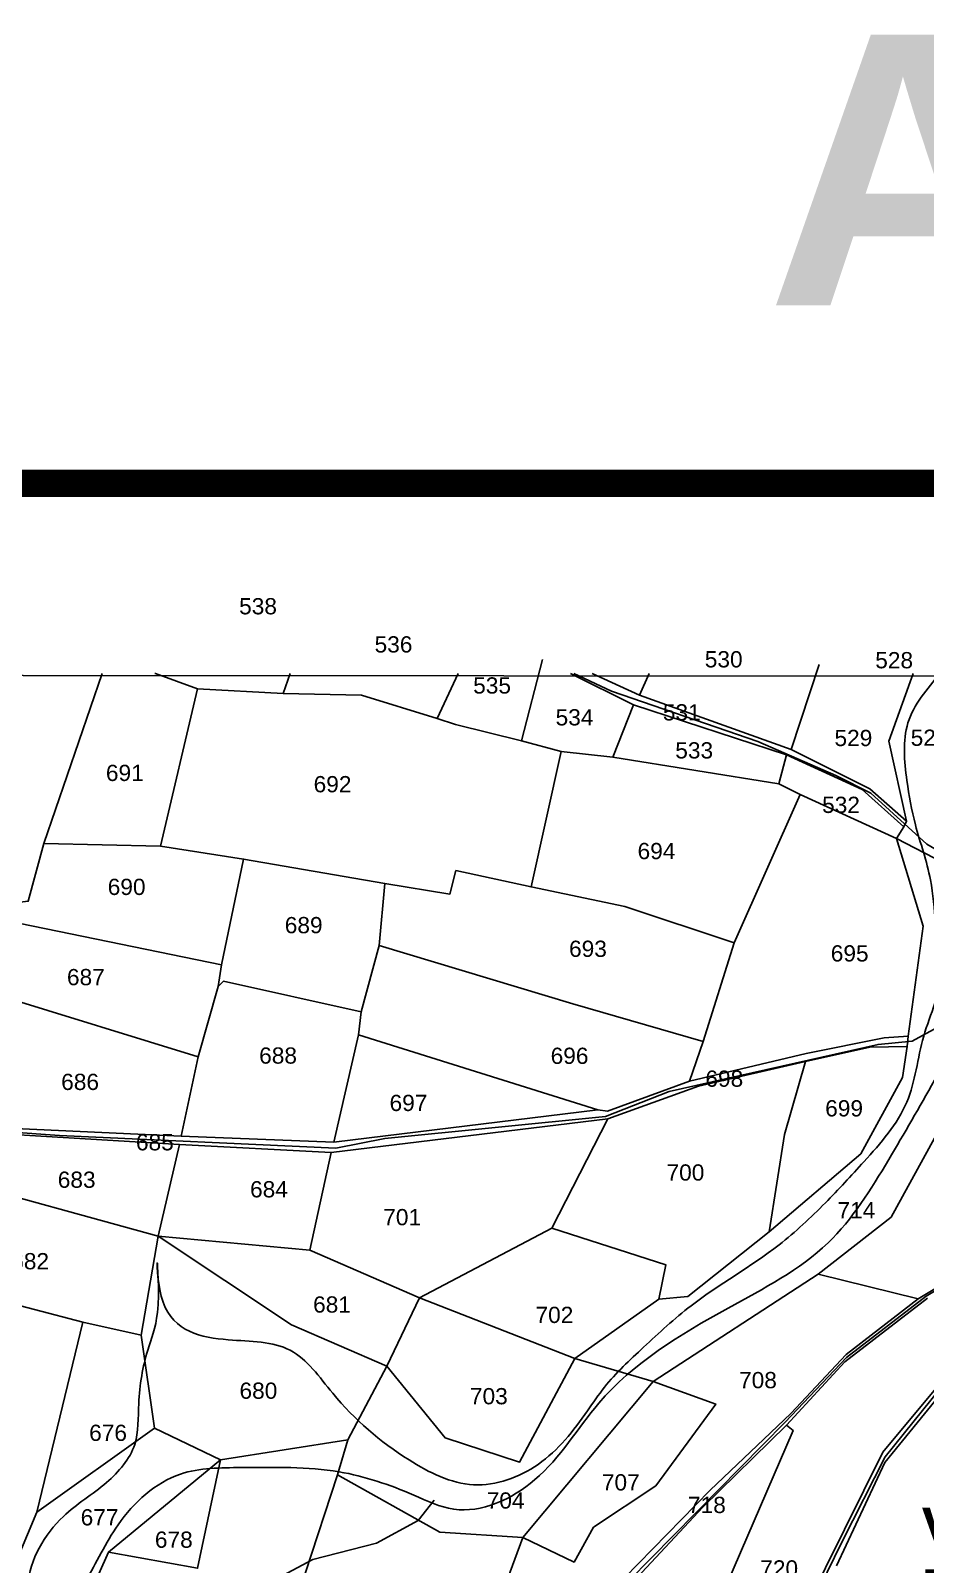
# Model space of a CAD drawing. Header units: inches. Extents: x 192867 to 224088, y 1602358 to 1617481.
# Drawn here: x 198690 to 199682, y 1615448 to 1617148 of the extents above; entities that cross this region are included whole.
import ezdxf
from ezdxf.enums import TextEntityAlignment as Align

# ---------------------------------------------------------------- set-up
doc = ezdxf.new("R2010")
doc.units = ezdxf.units.IN
doc.header["$LTSCALE"] = 15
doc.header["$MEASUREMENT"] = 0
for name, color, linetype in [('PLOT', 7, 'Continuous'), ('PLOTS NO', 7, 'Continuous'), ('ROAD', 1, 'Continuous'), ('STREAM', 4, 'Continuous'), ('TEXT', 1, 'Continuous'), ('text2', 7, 'Continuous'), ('WUA 8', 3, 'Continuous')]:
    doc.layers.add(name, color=color, linetype=linetype)
doc.styles.get("Standard").update_dxf_attribs({"font": 'arial.ttf'})

msp = doc.modelspace()

# ---------------------------------------------------------------- linework, layer by layer
at = {"layer": 'PLOT'}
for points in [[(199257, 1616451.2), (199233.7, 1616360.8)], [(199563.8, 1616445.5), (199532.9, 1616351.3)], [(198856.5, 1615922.7), (198875.4, 1616010.8), (198897.6, 1616088.6), (198901.1, 1616112.8), (198925.7, 1616229.9), (198833.6, 1616244.3), (198704.1, 1616247.3), (198769, 1616435.7)], [(198827.4, 1616435.7), (198828.1, 1616435.5), (198874.5, 1616418.4), (198969.6, 1616413.3), (199056.3, 1616411.5), (199140.2, 1616385.6), (199160.5, 1616379.1), (199233.7, 1616360.8), (199277.8, 1616349.2), (199335, 1616342.7), (199519, 1616313.1), (199542.8, 1616301.3), (199649.6, 1616252.8), (199753.9, 1616198.6)], [(198828.3, 1616435.7), (198828.1, 1616435.5)], [(198977.4, 1616435.7), (198969.6, 1616413.3)], [(199288.1, 1616435.7), (199357.9, 1616401), (199527.6, 1616345.6), (199611.5, 1616306.9), (199657.9, 1616265.7), (199649.6, 1616252.8), (199679.2, 1616155.7), (199662.6, 1616033.7), (199661.4, 1616022.1), (199656.3, 1615987.9), (199609.9, 1615903.2), (199508.5, 1615817), (199418.2, 1615745.1), (199386.1, 1615742.1), (199393.8, 1615780.3), (199267.6, 1615820.8), (199120.7, 1615743.6), (199084.6, 1615667.8), (199041.2, 1615586.5), (199029.7, 1615547.7), (198993.8, 1615438.2)], [(199163.7, 1616435.7), (199140.2, 1616385.6)], [(199375.2, 1616435.7), (199364.8, 1616411.4), (199312, 1616435.7)], [(199347.8, 1615433), (199443.1, 1615530.5), (199532.6, 1615615.4), (199593.9, 1615681), (199673.7, 1615742.7), (199772.3, 1615801.5), (199774.5, 1615838.1), (199792.5, 1615956.6), (199799.8, 1615961.3), (199815, 1616022), (199795.7, 1616039.9), (199819.9, 1616113), (199828.7, 1616139.1), (199840.6, 1616163.6), (199762.1, 1616180.4), (199765.3, 1616192.4), (199753.9, 1616198.6), (199745.4, 1616234.7), (199735.5, 1616313.4), (199722.4, 1616387.5), (199720.4, 1616413.1), (199715.7, 1616435.7)], [(199668.1, 1616435.7), (199641.1, 1616360.6), (199660.8, 1616271.8)], [(198833.6, 1616244.3), (198874.5, 1616418.4)], [(199657.9, 1616265.7), (199660.8, 1616271.8), (199619.9, 1616307.9), (199532.9, 1616351.3), (199364.8, 1616411.4)], [(199357.9, 1616401), (199335, 1616342.7)], [(199277.8, 1616349.2), (199244.5, 1616199)], [(199519, 1616313.1), (199527.6, 1616345.6)], [(199420.1, 1615983.7), (199435.4, 1616027.8), (199469.7, 1616137.2), (199542.8, 1616301.3)], [(198704.1, 1616247.3), (198687, 1616183.2), (198602.8, 1616172.7)], [(199469.7, 1616137.2), (199348.3, 1616177.2), (199244.5, 1616199), (199161.1, 1616217.1), (199154.3, 1616190.9), (199082.3, 1616202.7), (198925.7, 1616229.9)], [(199082.3, 1616202.7), (199075.9, 1616134.2), (199055.9, 1616060.8), (199053.1, 1616035.2), (199025.7, 1615916.3)], [(198903.1, 1615150.9), (198974.9, 1615125.6), (198988.9, 1615155.9), (199073.1, 1615178.3), (199105.2, 1615170.1), (199125, 1615182.9), (199157.8, 1615267.9), (199235.3, 1615478.1), (199379.7, 1615650.9), (199562.9, 1615769.9), (199643.8, 1615833.1), (199720.8, 1615973.8), (199751.7, 1616043.6), (199750.8, 1616067), (199751.4, 1616074.1), (199753.4, 1616085.6), (199761.2, 1616181.2)], [(198597.6, 1616155.2), (198678, 1616158.4), (198901.1, 1616112.8)], [(198482.4, 1616127.5), (198580.4, 1616098.3), (198654.3, 1616078.7), (198875.4, 1616010.8)], [(199075.9, 1616134.2), (199290.7, 1616069.4), (199435.4, 1616027.8)], [(198897.6, 1616088.6), (198903.4, 1616094.5), (199055.9, 1616060.8)], [(198566.5, 1615928.4), (198608.3, 1615928.3), (198854.5, 1615913.7), (199022.8, 1615904.7), (199329.5, 1615942.2), (199430.2, 1615978.1), (199548.7, 1616005.4), (199619.9, 1616021.6), (199661.4, 1616022.1)], [(198856.5, 1615922.7), (199025.7, 1615916.3), (199318.6, 1615952.2), (199329.2, 1615950.5), (199420.1, 1615983.7), (199549.5, 1616014.4), (199636.1, 1616031.9), (199662.6, 1616033.7)], [(199318.6, 1615952.2), (199053.1, 1616035.2)], [(199508.5, 1615817), (199525.5, 1615924.8), (199548.7, 1616005.4)], [(198565.7, 1615937.7), (198608, 1615934.3), (198856.5, 1615922.7)], [(199329.5, 1615942.2), (199267.6, 1615820.8)], [(198854.5, 1615913.7), (198830.8, 1615812), (198812, 1615702.3), (198747.6, 1615716.9), (198586.2, 1615758.8)], [(199022.8, 1615904.7), (198999.1, 1615796.4), (198830.8, 1615812), (198594.3, 1615877)], [(198830.8, 1615812), (198978.8, 1615713.6), (199084.6, 1615667.8), (199149, 1615588.4), (199231.7, 1615561.7), (199292.9, 1615676.3), (199386.1, 1615742.1)], [(198816.4, 1614500.4), (198847.6, 1614466.1), (198870.9, 1614447.9), (198899.1, 1614431), (198957.1, 1614518.8), (199006.6, 1614591.4), (199091.1, 1614663.4), (199179.6, 1614732.2), (199235, 1614802.1), (199320, 1614932.2), (199387.7, 1615074.8), (199440.9, 1615180.5), (199517.6, 1615336.3), (199570.9, 1615444.5), (199634.5, 1615572.5), (199713.7, 1615667.5), (199744.9, 1615718.5), (199781, 1615798.8)], [(199029.7, 1615547.7), (199143.4, 1615484.1), (199235.3, 1615478.1), (199292.2, 1615450.9), (199313.7, 1615489.4), (199382.6, 1615535.5), (199449.2, 1615626), (199379.7, 1615650.9), (199292.9, 1615676.3), (199120.7, 1615743.6), (198999.1, 1615796.4)], [(199781, 1615798.8), (199769, 1615744.7), (199748.8, 1615704.5), (199700.2, 1615639), (199636.7, 1615561.1), (199583, 1615446.8)], [(199562.9, 1615769.9), (199673.7, 1615742.7)], [(199356.8, 1615428.4), (199434.9, 1615511.7), (199527.5, 1615602.7), (199592.2, 1615672.7), (199684, 1615743.3)], [(198747.6, 1615716.9), (198696.6, 1615506.2), (198663.5, 1615427.5), (198742.1, 1615386.5), (198797, 1615354.2), (198951.1, 1615300.6)], [(198775.9, 1615462), (198900.2, 1615564), (198826.8, 1615599.4), (198812, 1615702.3)], [(198900.2, 1615564), (198826.8, 1615599.4), (198696.6, 1615506.2)], [(199366.7, 1615207.2), (199535.2, 1615596.6), (199527.5, 1615602.7)], [(198690.4, 1615229.2), (198747.9, 1615305.8), (198742.1, 1615386.5), (198775.9, 1615462), (198874.6, 1615444), (198900.2, 1615564), (199041.2, 1615586.5)]]:
    msp.add_lwpolyline(points, dxfattribs=at)
at = {"layer": 'ROAD'}
for points in [[(199291.9, 1616435.7), (199333.5, 1616415.9), (199495.8, 1616360.1), (199582.3, 1616322.4), (199621.2, 1616303), (199683.4, 1616246.4), (199741.8, 1616212.6), (199769.7, 1616184), (199885.9, 1616163), (200035.2, 1616168.9), (200071.6, 1616186), (200145.9, 1616214.9), (200200, 1616224.5), (200282.6, 1616220.7), (200308.3, 1616220), (200368, 1616172.1), (200416.3, 1616126.6), (200497.3, 1616103.4), (200568.1, 1616081.9), (200661.8, 1616026), (200833.4, 1616019), (200884.2, 1616028.1)], [(198658.7, 1615140.2), (198692.3, 1614914.2), (198704.4, 1614854.9), (198729.8, 1614693.8), (198736.3, 1614648.8), (198787.2, 1614529.3), (198817.7, 1614488.1), (198897.7, 1614423.8), (198985.4, 1614555.7), (199038.3, 1614610.7), (199181.4, 1614730.7), (199323.4, 1614928.6), (199438.4, 1615165.6), (199589.2, 1615473.7), (199637.2, 1615567.4), (199750.5, 1615708.1), (199782.3, 1615805.9), (199794.9, 1615948.4), (199820.2, 1616015.9), (199801.3, 1616044.4), (199848.8, 1616171.5)], [(199837.2, 1616134.2), (199746.8, 1616071.7), (199667, 1616028.2), (199629.2, 1616024.6), (199397.4, 1615972.5), (199326.9, 1615944.8), (199082.3, 1615920.3), (199027.8, 1615909.6), (198721.4, 1615923.7), (198556.6, 1615935.4), (198483.6, 1615943.1), (198322.6, 1615930.4), (198268.1, 1615925.3), (198177.4, 1615891.6), (198126.5, 1615846.8), (198082.9, 1615780.7)], [(198434.5, 1614770), (198565.4, 1614808), (198721.3, 1614882.8), (198824.5, 1614949.5), (198999.2, 1615081), (199156.5, 1615199.5), (199225.3, 1615254.7), (199352.9, 1615430.1), (199526.2, 1615606), (199594.2, 1615677.7), (199682.4, 1615745.7), (199777.8, 1615802.4), (199782.3, 1615805.9)]]:
    msp.add_lwpolyline(points, dxfattribs=at)
at = {"layer": 'STREAM'}
msp.add_lwpolyline([(198706.4, 1615288.8), (198778.7, 1615344.2), (198863.7, 1615384.8), (198951.9, 1615426.7), (199002.4, 1615453.8), (199072.9, 1615472), (199119.1, 1615496.8), (199136.8, 1615519.4)], dxfattribs=at)
for points, knots in [([(199697.9, 1616435.7), (199683.5, 1616418.4), (199654.2, 1616384.2), (199659.8, 1616320.9), (199670, 1616263.5), (199689.1, 1616212), (199691.9, 1616157.4), (199707, 1616098.4), (199675, 1616034.8), (199668.2, 1615955.6), (199617.5, 1615898.7), (199569.8, 1615846.9), (199508.6, 1615789.3), (199432.4, 1615747.7), (199371.2, 1615690.7), (199330.6, 1615653.4), (199298.2, 1615604.9), (199259.1, 1615554.7), (199179.1, 1615525.8), (199095.6, 1615568.2), (199032.9, 1615622.2), (198981.6, 1615696.5), (198904.4, 1615694.3), (198831.9, 1615709.5), (198828.4, 1615811.7), (198834.4, 1615723.6), (198816.6, 1615682.9), (198807.5, 1615631.3), (198810.5, 1615577.4), (198772.9, 1615534.1), (198716.6, 1615501.6), (198678.5, 1615436.3), (198695.4, 1615370.5), (198695.4, 1615313.6), (198654.6, 1615256.4), (198622.8, 1615197.2), (198573.5, 1615138.6), (198563.1, 1615055.4), (198544.3, 1614977.8), (198526.7, 1614909.2), (198520.8, 1614866.9), (198532.9, 1614842.5), (198529.1, 1614816.6), (198487.8, 1614823), (198456, 1614872), (198418, 1614947.6), (198339.1, 1615012.8), (198358.3, 1615106.7), (198357.5, 1615188.5), (198383.7, 1615256.7), (198413.3, 1615320.1), (198372.5, 1615367.6), (198313.3, 1615401.3), (198289.1, 1615487.1), (198281.7, 1615568.4), (198270.1, 1615631.6), (198255.9, 1615669.8), (198250.3, 1615689), (198247.3, 1615699)], [1694.445512, 1694.445512, 1694.445512, 1694.445512, 1760.108555, 1823.843608, 1873.816387, 1937.20548, 1985.976132, 2038.046293, 2113.854856, 2189.299557, 2270.660303, 2333.149456, 2402.466518, 2521.119223, 2590.999723, 2653.076005, 2685.213638, 2765.925882, 2840.909141, 2917.610454, 3029.956773, 3096.881415, 3166.667076, 3250.004297, 3294.141674, 3349.151643, 3392.347459, 3452.320927, 3497.837586, 3550.142559, 3611.213724, 3696.716201, 3748.738608, 3812.113791, 3858.745668, 3954.719393, 4016.277084, 4082.381665, 4199.855139, 4256.204505, 4297.934548, 4320.716423, 4339.47496, 4360.09916, 4420.425561, 4509.246172, 4620.137331, 4689.54735, 4778.339213, 4865.542799, 4911.649434, 4971.518518, 5026.597032, 5116.115418, 5216.124986, 5278.177516, 5306.845757, 5338.163661, 5338.163661, 5338.163661, 5338.163661]), ([(198709.8, 1615373.8), (198724.1, 1615391.9), (198753.4, 1615429.1), (198784.3, 1615499.2), (198846.3, 1615555.7), (198937.4, 1615555.2), (199025.3, 1615557.7), (199102.3, 1615531.7), (199172.9, 1615497.3), (199262.1, 1615538.7), (199324.9, 1615651.5), (199448.6, 1615726.7), (199576.8, 1615792), (199639.8, 1615893.7), (199693.4, 1615987.1), (199744.9, 1616080.8), (199721, 1616178.7), (199724.4, 1616261.6), (199712.5, 1616332.8), (199693.3, 1616396.5), (199711.9, 1616424.3), (199723.8, 1616435.7)], [0, 0, 0, 0, 68.79389, 141.14622, 230.418997, 298.218311, 406.831953, 493.329746, 540.463055, 635.814062, 746.521064, 924.637615, 1056.938395, 1171.089531, 1272.540419, 1387.014558, 1472.447916, 1564.511693, 1633.904192, 1694.122023, 1744.761422, 1744.761422, 1744.761422, 1744.761422])]:
    msp.add_open_spline(points, degree=3, knots=knots, dxfattribs=at)
at = {"layer": 'text2', "color": 5, "const_width": 30}
msp.add_lwpolyline([(195040, 1616646.3), (204931.9, 1616646.3), (204931.9, 1604075), (195040, 1604075)], close=True, dxfattribs=at)
at = {"layer": 'WUA 8', "color": 0}
msp.add_lwpolyline([(197081.3, 1616434.4), (202413.5, 1616430.8)], dxfattribs=at)

# ---------------------------------------------------------------- texts
at = {"layer": 'PLOTS NO'}
for s, p in [('538', (198941.7, 1616510.1)), ('536', (199091.9, 1616467.8)), ('530', (199458, 1616451.3)), ('528', (199647, 1616450.3)), ('535', (199201.2, 1616422.3)), ('534', (199292.6, 1616387)), ('531', (199411.5, 1616392.5)), ('529', (199601.8, 1616364.1)), ('527', (199686.3, 1616364.4)), ('533', (199425.3, 1616350.4)), ('691', (198794, 1616325.4)), ('692', (199024.3, 1616312.9)), ('532', (199588.1, 1616290)), ('694', (199383.5, 1616238.8)), ('690', (198796, 1616199.1)), ('689', (198992.3, 1616156.7)), ('693', (199307.5, 1616130.5)), ('695', (199597.7, 1616125.4)), ('687', (198750.8, 1616099.1)), ('688', (198963.9, 1616012.2)), ('696', (199287.1, 1616011.9)), ('686', (198744.4, 1615983)), ('698', (199458.7, 1615986.6)), ('697', (199108.5, 1615959.7)), ('699', (199591.5, 1615953.7)), ('685', (198827.3, 1615916.1)), ('700', (199415.6, 1615882.6)), ('683', (198740.6, 1615874.6)), ('684', (198953.8, 1615864)), ('701', (199101.5, 1615833.1)), ('714', (199605.1, 1615840.8)), ('682', (198689, 1615784.3)), ('681', (199023.7, 1615736.3)), ('702', (199270.3, 1615724.8)), ('680', (198942.1, 1615640.8)), ('708', (199496, 1615652.5)), ('703', (199197.6, 1615634.7)), ('676', (198775.4, 1615594.1)), ('707', (199343.9, 1615539.2)), ('704', (199216.2, 1615519.1)), ('718', (199439.4, 1615514.2)), ('677', (198766, 1615500.5)), ('678', (198848.3, 1615475.7)), ('720', (199519.5, 1615443.8))]:
    msp.add_text(s, height=18, dxfattribs=at).set_placement(p, align=Align.MIDDLE_CENTER)
at = {"layer": 'TEXT', "attachment_point": 1}
for s, insert, char_height, width in [('{\\fArial|b1|i0|c0|p34;\\C1;A0-P}', (199505.5, 1617143.4), 300, 1590.995), ('{\\fArial|b1|i0|c0|p34;\\C1;VILLAGE NAME :\\C5; LOMADA\\P\\C1;MANDAL : \\C5;SIMHADRIPURAM\\P\\C1;DISTRICT : \\C5;YSR}', (199677.6, 1615511.1), 41.015, 1072.762)]:
    msp.add_mtext(s, dxfattribs=dict(at, insert=insert, char_height=char_height, width=width))

doc.saveas('drawing.dxf')
